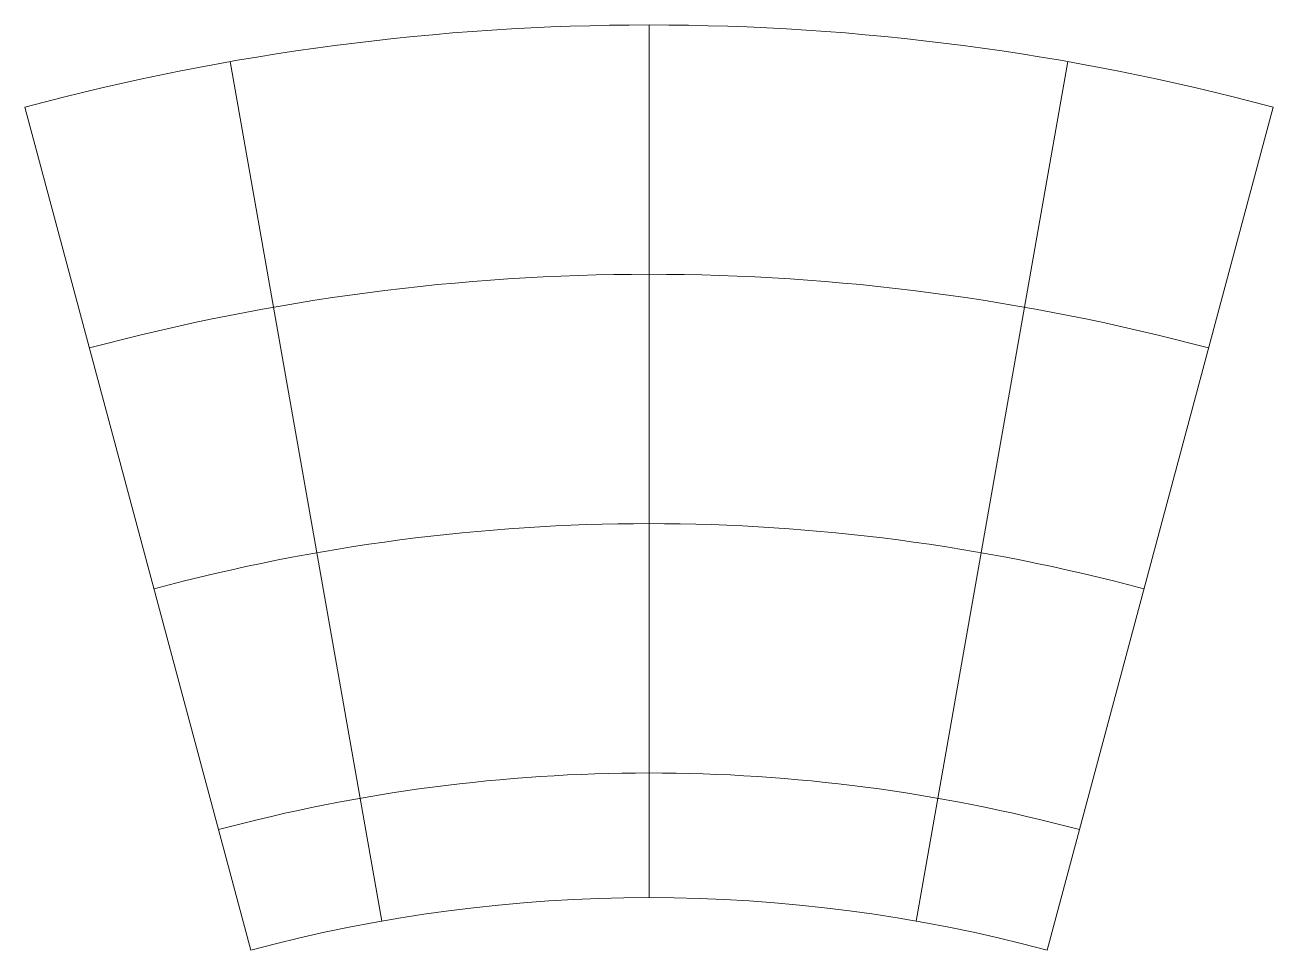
# Model space of a CAD drawing. Extents: x -5.8 to 54.2, y 6.6 to 51.1.
import ezdxf

# ---------------------------------------------------------------- set-up
doc = ezdxf.new("R2010")
doc.units = 0
doc.header["$MEASUREMENT"] = 0
doc.layers.add('DEFAULT', color=7, linetype='CONTINUOUS')

msp = doc.modelspace()

# ---------------------------------------------------------------- linework, layer by layer
at = {"layer": 'DEFAULT', "color": 7, "linetype": 'Continuous', "lineweight": 0}
for p, q in [((24.195, 9.095), (24.195, 51.095)), ((11.345, 7.971), (4.052, 49.333)), ((37.045, 7.971), (44.338, 49.333)), ((5.042, 6.574), (-5.828, 47.143)), ((43.348, 6.574), (54.218, 47.143))]:
    msp.add_line(p, q, dxfattribs=at)
for radius in [116, 104, 92, 80, 74]:
    msp.add_arc((24.195, -64.905), radius, 75, 105, dxfattribs=at)

doc.saveas('drawing.dxf')
